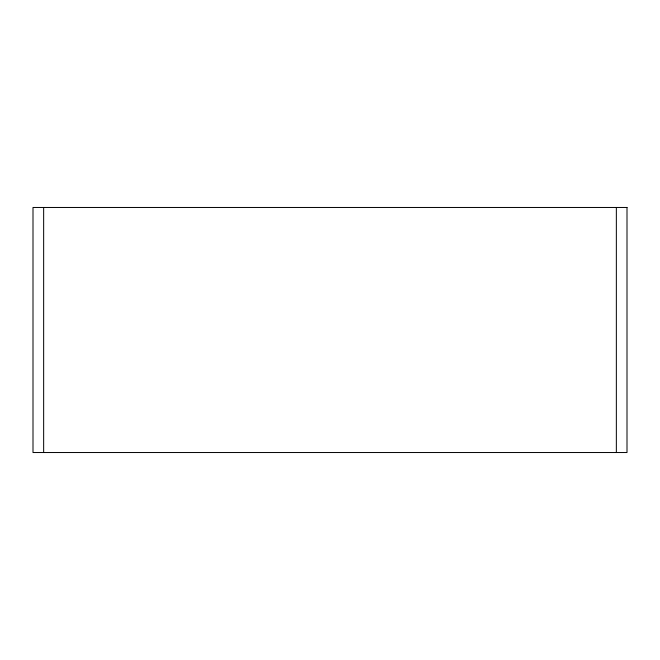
<?xml version="1.0" encoding="UTF-8"?>
<svg xmlns="http://www.w3.org/2000/svg" width="660" height="660" viewBox="0 0 660 660"><rect width="100%" height="100%" fill="white"/><g stroke="black" fill="none" stroke-linecap="round" stroke-linejoin="round"><path stroke-width="0.99" d="M616.349 207.471L616.349 452.529M43.651 207.471L43.651 452.529M627 207.471L33 207.471L33 452.529L627 452.529L627 207.471"/></g></svg>
